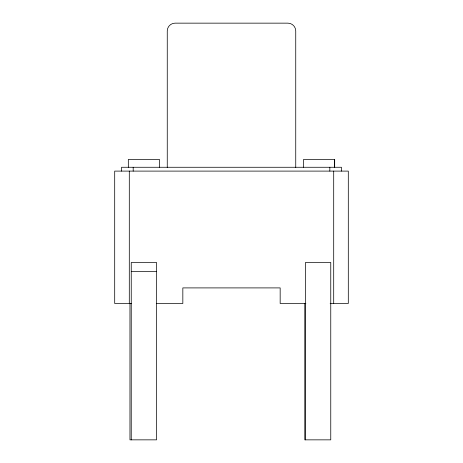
<?xml version="1.0" encoding="UTF-8"?>
<svg xmlns="http://www.w3.org/2000/svg" width="463" height="463" viewBox="0 0 463 463"><rect width="100%" height="100%" fill="white"/><g stroke="black" fill="none" stroke-linecap="round" stroke-linejoin="round"><path stroke-width="0.69" d="M334.662 159.451L334.662 167.27L334.68 159.451L303.531 159.451L303.549 167.27M131.243 271.538L156.552 271.538M131.44 303.479L114.697 303.479L114.697 171.102L348.303 171.102L348.303 303.479L330.136 303.479M156.419 303.479L182.833 303.479L182.833 287.905L280.167 287.905L280.167 303.479L305.864 303.479M341.451 171.102L341.451 167.27L121.549 167.27L121.549 171.102M333.701 171.102L333.701 303.479M329.83 167.27L329.83 171.102M305.458 439.85L305.458 262.48L330.761 262.48L330.761 439.85L304.793 439.85L304.793 303.369M295.741 167.444L295.741 30.934C295.828 26.773 292.118 23.063 287.957 23.15L175.043 23.15C170.882 23.063 167.172 26.773 167.259 30.934L167.259 167.444M159.451 167.27L159.469 159.451L128.32 159.451L128.338 167.27M133.188 167.27L133.188 171.102M131.243 439.85L131.243 262.48L156.552 262.48L156.552 439.85L129.964 439.85L129.964 303.323M129.299 171.102L129.299 303.479"/></g></svg>
